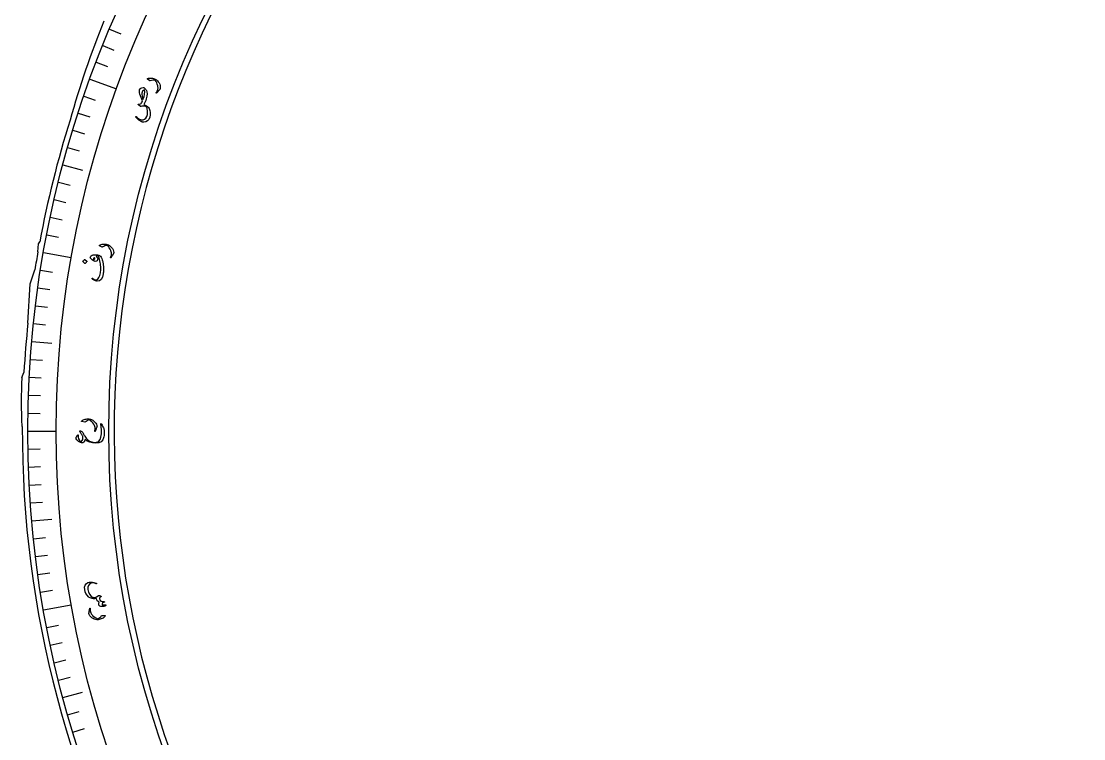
# Model space of a CAD drawing. Header units: millimetres. Extents: x -45 to 45, y -45 to 73.
# Drawn here: x -45.04 to 1.16, y -13.38 to 17.83 of the extents above; entities that cross this region are included whole.
import ezdxf

# ---------------------------------------------------------------- set-up
doc = ezdxf.new("R2010")
doc.units = ezdxf.units.MM
for name, color, linetype in [('CUT_INNER', 6, 'Continuous'), ('CUT_OUTER', 1, 'Continuous'), ('ENGRAVE', 7, 'Continuous'), ('ENGRAVE_FINE', 8, 'Continuous'), ('TEXT', 5, 'Continuous')]:
    doc.layers.add(name, color=color, linetype=linetype)

msp = doc.modelspace()

# ---------------------------------------------------------------- linework, layer by layer
at = {"layer": 'CUT_INNER'}
msp.add_arc((0.0002, -0.0001), 41, 92.34168, 48.51595, dxfattribs=at)
at = {"layer": 'CUT_OUTER'}
for points in [[(-44.3195, 7.795), (-44.2902, 8.1465), (-44.2897, 8.1499), (-44.2881, 8.1529), (-44.2406, 8.2322), (-44.2397, 8.2368)], [(-44.7544, 4.6951), (-44.6541, 6.3998), (-44.6538, 6.403), (-44.6529, 6.4062), (-44.4494, 7.0168)], [(-45.0178, 2.3269), (-45.0167, 2.3303), (-44.9273, 2.5533)], [(-44.9994, 0.204), (-45.0149, 0.2144), (-45.0178, 0.2165)]]:
    msp.add_lwpolyline(points, dxfattribs=at)
for centre, radius, start, end in [((-5.1282, 3.0435), 39.2175, 157.84273, 164.49435), ((-0.0413, 0.009), 44.9578, 162.5006, 169.45478), ((-4.7049, 0.7857), 40.23, 169.96617, 171.08973), ((-0.3355, 0.0299), 44.6632, 174.00431, 176.76108), ((-23.5969, 1.2718), 21.4469, 177.18013, 182.8203), ((0, -0.0002), 44.9998, 179.74001, 0.25885)]:
    msp.add_arc(centre, radius, start, end, dxfattribs=at)
at = {"layer": 'ENGRAVE'}
for points in [[(-42.0606, 15.3088), (-40.9029, 14.8875)], [(-43.2348, 11.5847), (-42.3848, 11.357)], [(-44.08, 7.7725), (-42.8667, 7.5586)], [(-44.5897, 3.9011), (-43.713, 3.8244)], [(-44.76, 0), (-43.528, 0)], [(-44.5897, -3.9011), (-43.713, -3.8244)], [(-44.08, -7.7725), (-42.8667, -7.5586)], [(-43.2348, -11.5847), (-42.3848, -11.357)]]:
    msp.add_lwpolyline(points, dxfattribs=at)
for radius in [44.76, 43.528, 41.24]:
    msp.add_circle((0, 0), radius, dxfattribs=at)
at = {"layer": 'ENGRAVE_FINE'}
for points in [[(-41.2018, 17.4891), (-40.7158, 17.2828)], [(-41.5007, 16.7674), (-41.0112, 16.5696)], [(-41.7871, 16.0405), (-41.2941, 15.8513)], [(-42.3214, 14.5724), (-41.8222, 14.4005)], [(-42.5693, 13.8316), (-42.0671, 13.6684)], [(-42.8042, 13.0866), (-42.2993, 12.9322)], [(-43.0261, 12.3375), (-42.5185, 12.192)], [(-43.4304, 10.8284), (-42.9181, 10.7007)], [(-43.6128, 10.0688), (-43.0983, 9.95)], [(-43.7819, 9.3061), (-43.2654, 9.1963)], [(-43.9376, 8.5406), (-43.4193, 8.4399)], [(-44.2089, 7.002), (-43.6874, 6.9194)], [(-44.3244, 6.2294), (-43.8015, 6.1559)], [(-44.4264, 5.4549), (-43.9023, 5.3905)], [(-44.5148, 4.6787), (-43.9897, 4.6235)], [(-44.651, 3.1223), (-44.1243, 3.0855)], [(-44.6987, 2.3426), (-44.1714, 2.3149)], [(-44.7327, 1.5621), (-44.2051, 1.5437)], [(-44.7532, 0.7812), (-44.2253, 0.772)], [(-44.7532, -0.7812), (-44.2253, -0.772)], [(-44.7327, -1.5621), (-44.2051, -1.5437)], [(-44.6987, -2.3426), (-44.1714, -2.3149)], [(-44.651, -3.1223), (-44.1243, -3.0855)], [(-44.5148, -4.6787), (-43.9897, -4.6235)], [(-44.4264, -5.4549), (-43.9023, -5.3905)], [(-44.3244, -6.2294), (-43.8015, -6.1559)], [(-44.2089, -7.002), (-43.6874, -6.9194)], [(-43.9376, -8.5406), (-43.4193, -8.4399)], [(-43.7819, -9.3061), (-43.2654, -9.1963)], [(-43.6128, -10.0688), (-43.0983, -9.95)], [(-43.4304, -10.8284), (-42.9181, -10.7007)], [(-43.0261, -12.3375), (-42.5185, -12.192)], [(-42.8042, -13.0866), (-42.2993, -12.9322)]]:
    msp.add_lwpolyline(points, dxfattribs=at)
at = {"layer": 'TEXT'}
for points in [[(-39.5575, 15.3142), (-39.5595, 15.3158), (-39.5609, 15.3173), (-39.5618, 15.3188), (-39.5622, 15.3203), (-39.5612, 15.3239), (-39.558, 15.3275), (-39.5527, 15.3312), (-39.5452, 15.3349), (-39.5099, 15.3471), (-39.4716, 15.3545), (-39.4304, 15.3572), (-39.3863, 15.3551), (-39.3403, 15.349), (-39.2965, 15.3391), (-39.2548, 15.3255), (-39.2153, 15.3082), (-39.1666, 15.2767), (-39.1229, 15.2391), (-39.0839, 15.1954), (-39.0498, 15.1456), (-39.0224, 15.0913), (-39.0048, 15.0347), (-38.9971, 14.9757), (-38.9993, 14.9142), (-39.0017, 14.8984), (-39.0064, 14.8835), (-39.0134, 14.8695), (-39.0227, 14.8564), (-39.0474, 14.8273), (-39.0699, 14.8012), (-39.0904, 14.7779), (-39.1087, 14.7576), (-39.125, 14.7403), (-39.1391, 14.7261), (-39.151, 14.715), (-39.1608, 14.707), (-39.1635, 14.7056), (-39.1659, 14.7048), (-39.1681, 14.7045), (-39.17, 14.7049), (-39.1723, 14.706), (-39.1743, 14.7076), (-39.176, 14.7095), (-39.1773, 14.7118), (-39.178, 14.7144), (-39.1777, 14.7172), (-39.1765, 14.7201), (-39.1744, 14.7233), (-39.1609, 14.742), (-39.1487, 14.7602), (-39.1379, 14.7778), (-39.1284, 14.795), (-39.1202, 14.8117), (-39.1132, 14.8282), (-39.1074, 14.8444), (-39.1029, 14.8604), (-39.0995, 14.8769), (-39.0972, 14.8943), (-39.096, 14.9128), (-39.0959, 14.9323), (-39.097, 14.9529), (-39.0993, 14.9746), (-39.1028, 14.9974), (-39.1076, 15.0212), (-39.126, 15.0903), (-39.1507, 15.1529), (-39.1816, 15.2091), (-39.2189, 15.259), (-39.2221, 15.2625), (-39.2263, 15.2654), (-39.2315, 15.2676), (-39.2376, 15.2691), (-39.277, 15.2696), (-39.3231, 15.2643), (-39.3759, 15.2531), (-39.4354, 15.2359), (-39.4389, 15.2355), (-39.4419, 15.2356), (-39.4443, 15.2362), (-39.4461, 15.2372)], [(-39.8944, 14.8495), (-39.872, 14.8904), (-39.838, 14.9196), (-39.7927, 14.9371), (-39.7359, 14.9427), (-39.7166, 14.9385), (-39.6968, 14.9288), (-39.6767, 14.9136), (-39.6561, 14.893), (-39.6371, 14.8711), (-39.6216, 14.852), (-39.6097, 14.8355), (-39.6013, 14.8218), (-39.577, 14.7514), (-39.5696, 14.6656), (-39.5789, 14.5644), (-39.6048, 14.4478), (-39.6259, 14.3797), (-39.6505, 14.3161), (-39.6786, 14.2571), (-39.7102, 14.2026), (-39.6242, 14.1564), (-39.5575, 14.1126), (-39.51, 14.0713), (-39.4817, 14.0323), (-39.4477, 13.9446), (-39.4316, 13.853), (-39.4332, 13.7575), (-39.4526, 13.658), (-39.4918, 13.5597), (-39.5483, 13.4899), (-39.6223, 13.4483), (-39.7139, 13.4351), (-39.7272, 13.4358), (-39.7408, 13.4373), (-39.7547, 13.4396), (-39.769, 13.4427), (-39.7835, 13.4467), (-39.798, 13.4518), (-39.8126, 13.4579), (-39.8274, 13.4652), (-39.8531, 13.4787), (-39.8781, 13.4934), (-39.9022, 13.5091), (-39.9255, 13.526), (-39.948, 13.544), (-39.9695, 13.5628), (-39.9902, 13.5825), (-40.0099, 13.6032), (-40.0177, 13.6121), (-40.0251, 13.6207), (-40.0321, 13.6291), (-40.0386, 13.6373), (-40.0447, 13.6451), (-40.0504, 13.6526), (-40.0557, 13.6597), (-40.0606, 13.6664), (-40.0632, 13.6708), (-40.0643, 13.6749), (-40.064, 13.6787), (-40.0622, 13.6822), (-40.0594, 13.6856), (-40.0564, 13.6879), (-40.0533, 13.6891), (-40.0501, 13.6892), (-40.0467, 13.6884), (-40.0432, 13.6869), (-40.0396, 13.6846), (-40.036, 13.6816), (-40.0253, 13.6678), (-40.0131, 13.654), (-39.9993, 13.6401), (-39.9839, 13.6263), (-39.9434, 13.5945), (-39.9034, 13.5698), (-39.8639, 13.5522), (-39.825, 13.5417), (-39.7448, 13.5402), (-39.6779, 13.5644), (-39.6242, 13.6142), (-39.5837, 13.6896), (-39.5606, 13.768), (-39.5491, 13.848), (-39.5493, 13.9298), (-39.561, 14.0134), (-39.5687, 14.0401), (-39.5807, 14.0651), (-39.597, 14.0883), (-39.6176, 14.1098), (-39.6205, 14.1125), (-39.6245, 14.1147), (-39.6296, 14.1164), (-39.6357, 14.1176), (-39.6951, 14.1265), (-39.7488, 14.1297), (-39.7968, 14.1271), (-39.8392, 14.1189), (-39.8471, 14.1171), (-39.8536, 14.1167), (-39.8587, 14.1177), (-39.8625, 14.1202), (-39.9505, 14.1947), (-39.9562, 14.203), (-39.9575, 14.2095), (-39.9543, 14.2142), (-39.9467, 14.2172), (-39.8522, 14.2353), (-39.8318, 14.2557), (-39.8117, 14.284), (-39.7919, 14.3203), (-39.7722, 14.3646), (-39.8052, 14.4375), (-39.8342, 14.5093), (-39.8591, 14.58), (-39.88, 14.6495), (-39.8948, 14.7141), (-39.9022, 14.7691), (-39.902, 14.8142), (-39.8944, 14.8495)], [(-39.6893, 14.8421), (-39.7323, 14.8149), (-39.7644, 14.7818), (-39.7858, 14.7426), (-39.7964, 14.6975), (-39.7972, 14.6447), (-39.7897, 14.5812), (-39.774, 14.507), (-39.75, 14.4223), (-39.705, 14.5443), (-39.6799, 14.6549), (-39.6746, 14.7541), (-39.6893, 14.8421)], [(-41.6448, 8.0642), (-41.647, 8.0653), (-41.6487, 8.0666), (-41.6499, 8.0679), (-41.6505, 8.0693), (-41.6501, 8.073), (-41.6477, 8.0771), (-41.6431, 8.0817), (-41.6364, 8.0867), (-41.6038, 8.1049), (-41.5674, 8.119), (-41.5274, 8.1289), (-41.4836, 8.1348), (-41.4372, 8.1369), (-41.3923, 8.1349), (-41.3489, 8.1289), (-41.307, 8.1188), (-41.2535, 8.0965), (-41.2037, 8.0672), (-41.1577, 8.0311), (-41.1152, 7.9882), (-41.0787, 7.9396), (-41.0513, 7.887), (-41.0333, 7.8302), (-41.0245, 7.7694), (-41.0241, 7.7534), (-41.0261, 7.7379), (-41.0306, 7.7229), (-41.0374, 7.7083), (-41.0565, 7.6753), (-41.0741, 7.6456), (-41.0901, 7.6191), (-41.1045, 7.5959), (-41.1175, 7.576), (-41.1288, 7.5595), (-41.1386, 7.5464), (-41.1468, 7.5368), (-41.1492, 7.5349), (-41.1514, 7.5337), (-41.1535, 7.5331), (-41.1555, 7.5331), (-41.158, 7.5338), (-41.1602, 7.535), (-41.1622, 7.5366), (-41.1639, 7.5386), (-41.165, 7.5411), (-41.1653, 7.5439), (-41.1646, 7.547), (-41.1631, 7.5504), (-41.1531, 7.5712), (-41.1444, 7.5913), (-41.1368, 7.6106), (-41.1305, 7.6291), (-41.1254, 7.647), (-41.1214, 7.6645), (-41.1186, 7.6815), (-41.117, 7.6981), (-41.1166, 7.7149), (-41.1174, 7.7324), (-41.1195, 7.7509), (-41.1229, 7.7701), (-41.1276, 7.7901), (-41.1337, 7.8111), (-41.1412, 7.8329), (-41.1502, 7.8555), (-41.1805, 7.9202), (-41.2159, 7.9774), (-41.2563, 8.0273), (-41.3018, 8.0698), (-41.3056, 8.0727), (-41.3102, 8.0747), (-41.3157, 8.076), (-41.322, 8.0764), (-41.3609, 8.0699), (-41.4053, 8.0565), (-41.4553, 8.0361), (-41.5108, 8.0087), (-41.5141, 8.0077), (-41.5171, 8.0073), (-41.5196, 8.0074), (-41.5216, 8.0081)], [(-42.3596, 7.3713), (-42.3609, 7.3733), (-42.3615, 7.3757), (-42.3613, 7.3788), (-42.3604, 7.3823), (-42.3457, 7.4062), (-42.329, 7.4281), (-42.3102, 7.4481), (-42.2895, 7.4663), (-42.2865, 7.4679), (-42.2838, 7.4683), (-42.2812, 7.4676), (-42.2789, 7.4658), (-42.1912, 7.3867), (-42.1893, 7.384), (-42.1892, 7.3809), (-42.1911, 7.3775), (-42.1948, 7.3738), (-42.1981, 7.3705), (-42.203, 7.3654), (-42.2096, 7.3583), (-42.2178, 7.3494), (-42.2277, 7.3383), (-42.2394, 7.325), (-42.2528, 7.3095), (-42.2679, 7.2917), (-42.2703, 7.2894), (-42.2724, 7.2884), (-42.2744, 7.2887), (-42.2761, 7.2904)], [(-42.0411, 7.5547), (-42.0383, 7.5811), (-42.0237, 7.6052), (-41.9972, 7.627), (-41.959, 7.6465), (-41.9111, 7.6612), (-41.8559, 7.6691), (-41.7931, 7.6699), (-41.723, 7.6638), (-41.6979, 7.66), (-41.675, 7.654), (-41.6543, 7.6459), (-41.6358, 7.6358), (-41.6008, 7.6054), (-41.5696, 7.5641), (-41.5422, 7.5119), (-41.5186, 7.4488), (-41.5086, 7.4138), (-41.4997, 7.3779), (-41.4918, 7.3412), (-41.4849, 7.3036), (-41.4791, 7.265), (-41.4744, 7.2254), (-41.4707, 7.1848), (-41.4681, 7.1431), (-41.4665, 7.1014), (-41.4657, 7.0608), (-41.4658, 7.0213), (-41.4667, 6.9829), (-41.4686, 6.9454), (-41.4716, 6.9089), (-41.4756, 6.8733), (-41.4807, 6.8386), (-41.516, 6.6963), (-41.5709, 6.5963), (-41.6458, 6.5385), (-41.7407, 6.5231), (-41.7618, 6.5255), (-41.7855, 6.5304), (-41.8118, 6.5379), (-41.8407, 6.548), (-41.872, 6.562), (-41.9017, 6.5793), (-41.93, 6.5999), (-41.9567, 6.6237), (-41.9596, 6.6271), (-41.9616, 6.6309), (-41.9624, 6.6349), (-41.9622, 6.6393), (-41.961, 6.6434), (-41.9587, 6.6465), (-41.9555, 6.6485), (-41.9513, 6.6496), (-41.9467, 6.6498), (-41.9427, 6.6489), (-41.9391, 6.6472), (-41.9361, 6.6445), (-41.8726, 6.5984), (-41.8154, 6.5774), (-41.7647, 6.5814), (-41.7203, 6.6104), (-41.6675, 6.6812), (-41.628, 6.7741), (-41.6016, 6.8892), (-41.5881, 7.0266), (-41.5866, 7.0876), (-41.5879, 7.1492), (-41.592, 7.2115), (-41.599, 7.2743), (-41.6087, 7.3377), (-41.6213, 7.4016), (-41.6367, 7.4659), (-41.6549, 7.5308), (-41.6674, 7.5659), (-41.6827, 7.5934), (-41.7009, 7.6135), (-41.7219, 7.6261), (-41.7383, 7.6244), (-41.7538, 7.6198), (-41.7685, 7.6124), (-41.7824, 7.6022), (-41.7833, 7.6008), (-41.7827, 7.5989), (-41.7807, 7.5964), (-41.7774, 7.5932), (-41.7508, 7.5691), (-41.7321, 7.5441), (-41.7213, 7.5182), (-41.7182, 7.4913), (-41.7259, 7.4446), (-41.7459, 7.4112), (-41.7782, 7.3909), (-41.8229, 7.3839), (-41.86, 7.3907), (-41.9033, 7.4112), (-41.9526, 7.4454), (-42.008, 7.4934), (-42.0212, 7.5078), (-42.0311, 7.5229), (-42.0378, 7.5385), (-42.0411, 7.5547)], [(-41.8559, 7.5362), (-41.8609, 7.5421), (-41.8665, 7.5445), (-41.8727, 7.5435), (-41.8795, 7.5391), (-41.8975, 7.5195), (-41.9044, 7.5005), (-41.9002, 7.4823), (-41.8848, 7.4647), (-41.8796, 7.4619), (-41.8748, 7.4606), (-41.8704, 7.4609), (-41.8664, 7.4628), (-41.8516, 7.479), (-41.845, 7.4966), (-41.8464, 7.5157), (-41.8559, 7.5362)], [(-42.4163, 0.4178), (-42.4187, 0.4185), (-42.4206, 0.4194), (-42.422, 0.4205), (-42.4229, 0.4218), (-42.4232, 0.4255), (-42.4215, 0.43), (-42.4178, 0.4353), (-42.4122, 0.4415), (-42.3834, 0.4652), (-42.3501, 0.4856), (-42.3125, 0.5027), (-42.2705, 0.5163), (-42.2253, 0.5267), (-42.1808, 0.5329), (-42.137, 0.5348), (-42.0939, 0.5325), (-42.0373, 0.5202), (-41.9831, 0.5004), (-41.9312, 0.4732), (-41.8818, 0.4386), (-41.837, 0.3974), (-41.8007, 0.3506), (-41.7727, 0.298), (-41.7531, 0.2397), (-41.7498, 0.2241), (-41.749, 0.2085), (-41.7506, 0.1929), (-41.7547, 0.1774), (-41.7675, 0.1415), (-41.7794, 0.109), (-41.7904, 0.0801), (-41.8004, 0.0546), (-41.8096, 0.0327), (-41.8177, 0.0145), (-41.825, -0.0001), (-41.8314, -0.0111), (-41.8334, -0.0133), (-41.8354, -0.015), (-41.8373, -0.0159), (-41.8393, -0.0163), (-41.8419, -0.016), (-41.8442, -0.0153), (-41.8465, -0.0141), (-41.8485, -0.0124), (-41.8501, -0.0102), (-41.8508, -0.0075), (-41.8507, -0.0043), (-41.8498, -0.0007), (-41.8438, 0.0216), (-41.8388, 0.043), (-41.8349, 0.0633), (-41.832, 0.0827), (-41.8302, 0.1012), (-41.8294, 0.1191), (-41.8297, 0.1363), (-41.8311, 0.1529), (-41.8337, 0.1695), (-41.8377, 0.1867), (-41.8431, 0.2044), (-41.8499, 0.2227), (-41.8581, 0.2416), (-41.8679, 0.2611), (-41.8793, 0.2811), (-41.8922, 0.3018), (-41.9337, 0.3599), (-41.9788, 0.4099), (-42.0276, 0.4516), (-42.08, 0.4852), (-42.0842, 0.4873), (-42.0892, 0.4885), (-42.0948, 0.4888), (-42.101, 0.488), (-42.1381, 0.4747), (-42.1794, 0.4535), (-42.2249, 0.4244), (-42.2745, 0.3874), (-42.2776, 0.3858), (-42.2804, 0.3848), (-42.2829, 0.3845), (-42.285, 0.3849)], [(-42.654, -0.3351), (-42.6597, -0.3144), (-42.6596, -0.2917), (-42.6535, -0.2672), (-42.6415, -0.2408), (-42.6336, -0.2274), (-42.6256, -0.215), (-42.6176, -0.2038), (-42.6095, -0.1936), (-42.6013, -0.1845), (-42.5932, -0.1764), (-42.5853, -0.1695), (-42.5773, -0.1636), (-42.5696, -0.1597), (-42.5648, -0.1613), (-42.563, -0.1683), (-42.5641, -0.1808), (-42.569, -0.26), (-42.5513, -0.3333), (-42.5113, -0.4006), (-42.4488, -0.4617), (-42.4447, -0.4634), (-42.4405, -0.4632), (-42.4362, -0.4613), (-42.4317, -0.4575), (-42.3962, -0.409), (-42.3728, -0.3567), (-42.3616, -0.3005), (-42.3624, -0.2406), (-42.3646, -0.2298), (-42.3698, -0.2159), (-42.378, -0.1989), (-42.3891, -0.1787), (-42.4116, -0.142), (-42.4314, -0.1096), (-42.4486, -0.0814), (-42.4631, -0.0575), (-42.475, -0.0378), (-42.4842, -0.0225), (-42.4908, -0.0114), (-42.4947, -0.0046), (-42.4978, 0.005), (-42.4951, 0.0102), (-42.4866, 0.011), (-42.4724, 0.0073), (-42.435, -0.007), (-42.4072, -0.0195), (-42.3889, -0.0301), (-42.3802, -0.0389), (-42.3673, -0.066), (-42.3523, -0.0947), (-42.3353, -0.1249), (-42.3161, -0.1567), (-42.2949, -0.19), (-42.2715, -0.2248), (-42.2461, -0.2611), (-42.2186, -0.2989), (-42.1503, -0.3745), (-42.0704, -0.4314), (-41.9789, -0.4696), (-41.8759, -0.4893), (-41.82, -0.4896), (-41.7681, -0.4803), (-41.7203, -0.4612), (-41.6765, -0.4325), (-41.6181, -0.3616), (-41.5786, -0.2578), (-41.5576, -0.1212), (-41.555, 0.0485), (-41.5566, 0.0747), (-41.5588, 0.103), (-41.5617, 0.1332), (-41.5652, 0.1656), (-41.5694, 0.1998), (-41.5744, 0.2359), (-41.5802, 0.2739), (-41.5867, 0.3138), (-41.5874, 0.3207), (-41.587, 0.3258), (-41.5854, 0.3291), (-41.5827, 0.3306), (-41.5694, 0.3241), (-41.5493, 0.2983), (-41.5225, 0.2533), (-41.4888, 0.1891), (-41.4703, 0.1502), (-41.4565, 0.1161), (-41.4474, 0.0869), (-41.4431, 0.0625), (-41.4362, -0.028), (-41.4351, -0.1102), (-41.4398, -0.1841), (-41.4503, -0.2496), (-41.4963, -0.3735), (-41.5706, -0.4612), (-41.6732, -0.5126), (-41.8044, -0.5275), (-41.9425, -0.5144), (-42.0646, -0.4817), (-42.1705, -0.4293), (-42.2603, -0.357), (-42.2811, -0.4047), (-42.3022, -0.4436), (-42.3238, -0.4736), (-42.3458, -0.4948), (-42.3547, -0.5006), (-42.3644, -0.5046), (-42.375, -0.5068), (-42.3864, -0.5072), (-42.4172, -0.503), (-42.4464, -0.4963), (-42.474, -0.4871), (-42.5, -0.4754), (-42.5523, -0.4443), (-42.5954, -0.4106), (-42.6293, -0.3742), (-42.654, -0.3351)], [(-41.3783, -7.5586), (-41.3723, -7.5598), (-41.3677, -7.562), (-41.3646, -7.5651), (-41.363, -7.5691), (-41.3627, -7.5746), (-41.3638, -7.5796), (-41.3663, -7.5839), (-41.3703, -7.5877), (-41.3852, -7.598), (-41.4043, -7.607), (-41.4276, -7.6145), (-41.4553, -7.6207), (-41.5013, -7.6262), (-41.546, -7.6256), (-41.5896, -7.619), (-41.6319, -7.6063), (-41.6424, -7.6012), (-41.651, -7.595), (-41.6576, -7.5878), (-41.6621, -7.5796), (-41.6699, -7.5483), (-41.6705, -7.5132), (-41.6639, -7.4743), (-41.65, -7.4316), (-41.7008, -7.4068), (-41.7376, -7.3732), (-41.7603, -7.3309), (-41.769, -7.2799), (-41.7966, -7.283), (-41.8233, -7.2852), (-41.8491, -7.2865), (-41.874, -7.2868), (-41.8981, -7.2863), (-41.9216, -7.2849), (-41.9445, -7.2826), (-41.9668, -7.2794), (-42.0076, -7.2702), (-42.0465, -7.2548), (-42.0834, -7.2334), (-42.1184, -7.2059), (-42.1816, -7.1381), (-42.2306, -7.0632), (-42.2652, -6.9812), (-42.2855, -6.8923), (-42.2883, -6.7888), (-42.2656, -6.7032), (-42.2174, -6.6354), (-42.1439, -6.5854), (-42.1161, -6.5759), (-42.0824, -6.5698), (-42.0428, -6.5671), (-41.9974, -6.5679), (-41.9471, -6.5726), (-41.894, -6.5821), (-41.8381, -6.5963), (-41.7795, -6.6151), (-41.7757, -6.6167), (-41.7729, -6.619), (-41.7709, -6.622), (-41.7698, -6.6255), (-41.7696, -6.6292), (-41.7701, -6.6326), (-41.7713, -6.6355), (-41.7732, -6.6381), (-41.7763, -6.6401), (-41.7797, -6.6411), (-41.7834, -6.6412), (-41.7875, -6.6403), (-41.8652, -6.617), (-41.9282, -6.6038), (-41.9763, -6.6011), (-42.0097, -6.6087), (-42.0788, -6.6534), (-42.1246, -6.7141), (-42.1469, -6.7906), (-42.1457, -6.8829), (-42.1169, -7.0076), (-42.0674, -7.1089), (-41.9973, -7.1867), (-41.9067, -7.2408), (-41.8547, -7.2316), (-41.8012, -7.2135), (-41.7462, -7.1867), (-41.6897, -7.1512), (-41.6841, -7.147), (-41.6789, -7.1444), (-41.6741, -7.1433), (-41.6697, -7.1438), (-41.654, -7.1483), (-41.6393, -7.1526), (-41.6255, -7.1567), (-41.6127, -7.1607), (-41.601, -7.1645), (-41.5905, -7.1682), (-41.5813, -7.1718), (-41.5734, -7.1752), (-41.57, -7.1774), (-41.5683, -7.18), (-41.5683, -7.1831), (-41.5701, -7.1866), (-41.5716, -7.1886), (-41.574, -7.1913), (-41.5772, -7.1949), (-41.5813, -7.1992), (-41.5863, -7.2043), (-41.5922, -7.2098), (-41.599, -7.2158), (-41.6067, -7.2223), (-41.6214, -7.2354), (-41.632, -7.246), (-41.6382, -7.2543), (-41.6402, -7.2602), (-41.6371, -7.2943), (-41.6255, -7.327), (-41.6052, -7.3581), (-41.5763, -7.3877), (-41.5589, -7.3972), (-41.5318, -7.4048), (-41.495, -7.4105), (-41.4486, -7.4143), (-41.4442, -7.4146), (-41.4402, -7.4161), (-41.4368, -7.4186), (-41.4338, -7.4223), (-41.4316, -7.4258), (-41.4305, -7.4293), (-41.4304, -7.4329), (-41.4312, -7.4365), (-41.4384, -7.4428), (-41.4533, -7.4474), (-41.4759, -7.4502), (-41.5061, -7.4512), (-41.5175, -7.4802), (-41.523, -7.5099), (-41.5226, -7.5405), (-41.5164, -7.5718), (-41.507, -7.5697), (-41.4995, -7.5671), (-41.494, -7.564), (-41.4904, -7.5604), (-41.4871, -7.5565), (-41.4836, -7.5538), (-41.4798, -7.5525), (-41.4758, -7.5524)], [(-41.4034, -8.0234), (-41.4009, -8.0237), (-41.3988, -8.0242), (-41.3973, -8.025), (-41.3961, -8.026), (-41.3951, -8.0296), (-41.3959, -8.0343), (-41.3984, -8.0402), (-41.4027, -8.0474), (-41.4262, -8.0763), (-41.4546, -8.103), (-41.488, -8.1272), (-41.5263, -8.1492), (-41.5684, -8.1687), (-41.6107, -8.1839), (-41.6532, -8.1948), (-41.6958, -8.2013), (-41.7538, -8.2007), (-41.8109, -8.1922), (-41.8673, -8.1757), (-41.9229, -8.1512), (-41.9751, -8.119), (-42.0202, -8.0792), (-42.0582, -8.0319), (-42.089, -7.977), (-42.0953, -7.962), (-42.0991, -7.9464), (-42.1006, -7.9304), (-42.0996, -7.9139), (-42.0939, -7.8754), (-42.0884, -7.8405), (-42.0831, -7.8093), (-42.078, -7.7818), (-42.0731, -7.7581), (-42.0685, -7.7383), (-42.064, -7.7223), (-42.0597, -7.7101), (-42.0582, -7.7075), (-42.0566, -7.7055), (-42.0548, -7.7042), (-42.0529, -7.7035), (-42.0504, -7.7033), (-42.0479, -7.7036), (-42.0455, -7.7044), (-42.0432, -7.7057), (-42.0412, -7.7077), (-42.04, -7.7102), (-42.0395, -7.7134), (-42.0397, -7.7173), (-42.0415, -7.7408), (-42.0425, -7.7631), (-42.0425, -7.7842), (-42.0417, -7.8042), (-42.04, -7.8232), (-42.0373, -7.8413), (-42.0337, -7.8586), (-42.0292, -7.875), (-42.0234, -7.8911), (-42.0162, -7.9076), (-42.0075, -7.9243), (-41.9973, -7.9414), (-41.9855, -7.9587), (-41.9721, -7.9764), (-41.957, -7.9943), (-41.9402, -8.0124), (-41.888, -8.0623), (-41.8337, -8.1031), (-41.7774, -8.1348), (-41.7192, -8.1574), (-41.7146, -8.1587), (-41.7095, -8.1588), (-41.704, -8.1579), (-41.698, -8.1559), (-41.6644, -8.1352), (-41.6283, -8.106), (-41.5896, -8.0682), (-41.5484, -8.022), (-41.5456, -8.0198), (-41.5431, -8.0183), (-41.5407, -8.0175), (-41.5386, -8.0174)]]:
    msp.add_lwpolyline(points, close=True, dxfattribs=at)

doc.saveas('drawing.dxf')
